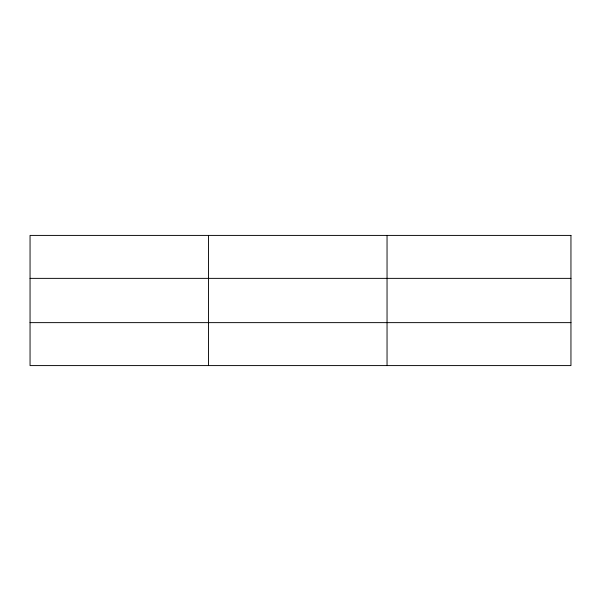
<?xml version="1.0" encoding="UTF-8"?>
<svg xmlns="http://www.w3.org/2000/svg" width="601" height="601" viewBox="0 0 601 601"><rect width="100%" height="100%" fill="white"/><g stroke="black" fill="none" stroke-linecap="round" stroke-linejoin="round"><path stroke-width="0.9" d="M208.547 365.588L208.547 235.412M387.044 365.588L387.044 235.412M30.05 278.368L570.95 278.368M30.05 322.632L570.95 322.632M570.95 235.412L570.95 365.588L30.05 365.588L30.05 235.412L570.95 235.412"/></g></svg>
